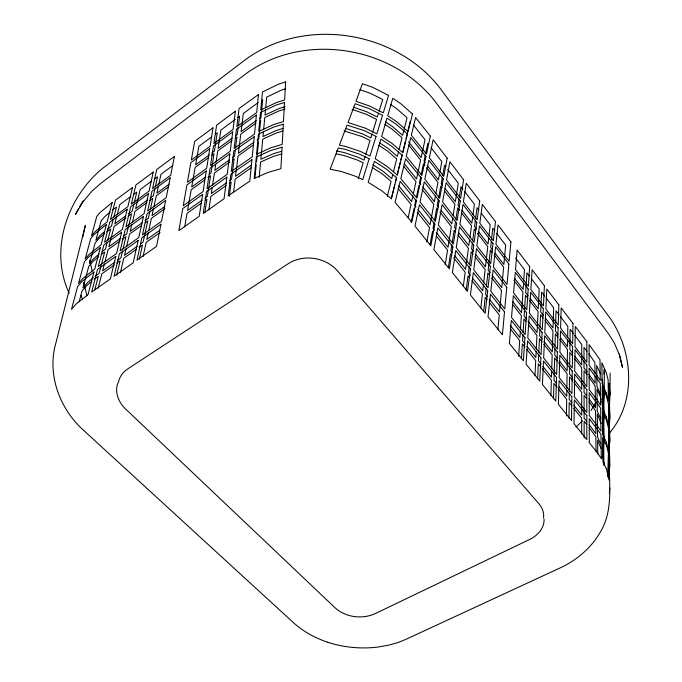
<?xml version="1.0" encoding="UTF-8"?>
<svg xmlns="http://www.w3.org/2000/svg" width="682" height="682" viewBox="0 0 682 682"><rect width="100%" height="100%" fill="white"/><g stroke="black" fill="none" stroke-linecap="round" stroke-linejoin="round"><path stroke-width="1.02" d="M581.695 433.863L581.695 418.219L573.792 408.313M603.195 408.441L604.252 395.236L604.32 369.192L603.937 374.111M608.293 477.946L609.87 465.192L609.358 459.395C608.779 483.495 613.664 509.769 600.569 531.67C591.584 547.493 577.262 559.862 560.885 567.569L405.509 639.537L398.075 642.495L388.587 645.181L378.016 647.048C348.536 650.654 316.866 643.152 294.223 623.382L82.658 429.472C59.129 407.913 46.657 373.276 56.129 342.108L85.386 225.299L82.573 237.549M609.324 407.299L610.058 394.844L610.117 373.114M609.307 409.345L609.145 424.716C610.714 410.999 608.438 397.231 609.043 383.437L610.058 394.844M568.984 418.075L569.18 402.533L571.814 405.841M569.299 393.292L569.223 399.447L571.848 402.747M569.325 391.238L569.513 376.856L572.727 380.94M569.649 366.78L569.555 373.932L572.752 378.007M569.675 364.734L569.828 352.483L572.334 355.706M566.444 415.977L566.699 399.43L558.388 389.013M566.844 390.198L566.751 396.344L559.104 386.745M566.878 388.143L567.1 373.787L558.584 362.952M567.629 339.542L567.518 346.669L560.519 337.624M567.663 337.505L567.833 326.303L560.374 316.55M553.469 398.808L553.912 383.403L557.109 387.41M554.918 348.681L554.739 355.049L557.347 358.382M554.978 346.55L555.353 333.805L557.902 337.096M555.617 324.675L555.429 331.051L557.978 334.333M555.677 322.543L556.018 310.856L559.129 314.922M601.712 458.901L601.771 456.829M603.135 410.504L602.615 428.049L604.192 414.809M607.73 475.363L608.378 453.53L609.938 440.521L609.273 432.806C608.088 447.366 611.745 462.302 607.892 476.582M550.894 395.611L551.38 380.224L542.233 368.757M551.678 370.786L551.474 377.172L543.008 366.541M551.747 368.655L552.181 354.819L543.921 344.308M537.629 378.74L538.311 363.847L540.928 367.121M538.737 354.478L538.448 360.812L541.056 364.086M538.84 352.372L539.471 338.647L542.011 341.878M539.888 329.466L539.598 335.774L542.139 338.997M539.991 327.36L540.57 314.743L543.17 318.102M544.091 519.164C544.432 528.269 537.416 535.805 529.607 539.462L375.245 613.612C362.415 619.409 346.013 617.551 335.399 608.088L125.684 409.089C118.753 402.67 114.431 392.38 117.833 383.113M534.995 375.475L535.72 360.599L526.811 349.44M536.18 351.247L535.864 357.573L526.99 346.43M536.282 349.141L536.947 335.442L528.507 324.7M521.415 358.604L522.361 343.856L524.901 347.044M522.958 334.589L522.548 340.855L525.089 344.043M523.085 332.501L523.955 318.912L525.907 321.393M518.652 356.311L519.71 340.54L510.605 329.125M520.332 331.282L519.914 337.539L510.187 325.331M520.468 329.201L521.38 315.638L512.532 304.385M523.563 283.132L523.145 289.356L514.782 278.546M523.708 281.061L524.467 269.646L515.669 258.154M603.382 427.588L603.92 414.451M603.894 464.672L603.655 435.653L604.124 440.887L602.556 453.743M609.384 492.916L609.81 488.082M259.186 177.346L260.584 162.035L273.184 156.485L281.768 153.962M497.928 329.432L499.258 314.905L489.045 302.1M263.482 131.259L262.988 136.536L276.457 130.407L283.141 128.404M263.687 129.154L264.778 117.543L278.895 110.953L284.931 109.129M265.511 109.802L265.008 115.079L279.211 108.438L285.136 106.639M265.707 107.688L266.705 97.117L281.513 90.041L285.315 88.873M254.915 177.942L256.236 164.694M256.509 161.924L258.521 141.762M260.669 120.117L258.776 139.154L257.131 140.177M262.706 99.666L260.916 117.662L259.365 118.634M483.64 311.683L485.209 297.301L487.127 299.696M486.198 288.273L485.533 294.377L487.442 296.772M486.419 286.235L487.869 273.013L489.812 275.494M491.33 241.351L490.665 247.404L492.557 249.842M491.552 239.331L492.762 228.231L494.697 230.763M480.801 308.162L482.421 293.806L471.97 280.703M483.444 284.795L482.754 290.89L472.336 277.813M483.674 282.766L485.166 269.569L475.022 256.671M488.73 237.984L488.048 244.02L478.406 231.565M488.96 235.972L490.213 224.898L481.432 213.423M233.534 192.477L235.196 179.119L251.002 167.891M229.314 196.39L231.164 181.983L229.476 183.185M235.264 150.1L234.489 156.178L232.775 157.414M235.529 148.079L236.961 136.937L235.29 138.156M238.197 127.364L237.285 134.439L235.614 135.658M238.453 125.343L239.621 116.238L237.924 117.492M466.181 289.986L468.048 275.792L469.361 277.429M469.267 266.585L468.432 272.902L470.384 275.358M469.548 264.48L471.211 251.828L473.112 254.25M472.404 242.809L471.577 249.101L473.47 251.522M472.677 240.712L474.203 229.161L475.499 230.831M475.38 220.286L474.544 226.586L476.471 229.075M475.652 218.189L477.042 207.686L478.917 210.15M463.274 286.389L465.201 272.22L453.692 257.787M469.668 239.314L468.815 245.588L458.483 232.417M469.958 237.217L471.518 225.699L461.45 212.716M472.72 216.842L471.867 223.125L461.833 210.158M473.01 214.745L474.425 204.276L464.817 191.727M208.828 209.886L210.866 196.399L226.092 185.589M212.221 187.422L211.292 193.586L226.467 182.793M212.528 185.368L214.395 173.032L229.851 161.907M215.717 164.243L214.796 170.381L229.348 159.886M216.024 162.205L217.729 150.961L231.94 140.594M204.83 212.707L206.927 199.195L205.197 200.423M448.364 267.404L450.495 253.781L451.774 255.383M451.91 244.71L450.938 250.942L452.209 252.536M452.234 242.63L454.178 230.166L455.482 231.82M455.567 221.283L454.604 227.481L455.891 229.126M455.891 219.212L457.673 207.84L459.557 210.278M459.037 199.101L458.065 205.299L459.327 206.919M459.361 197.038L460.972 186.706L462.899 189.212M445.227 264.761L447.571 250.123L436.446 236.177M452.771 217.703L451.782 223.892L441.032 210.201M453.104 215.64L454.928 204.302L444.63 191.028M184.669 226.91L187.073 213.304L201.744 202.878M430.069 244.676L432.516 231.258M434.144 222.323L433.027 228.453L434.332 230.09M434.519 220.277L436.761 208.01L438.032 209.621M438.356 199.263L437.239 205.367L438.509 206.978M438.731 197.234L440.768 186.05L442.055 187.703M442.337 177.448L441.228 183.543L442.507 185.206M442.712 175.419L444.562 165.266L445.815 166.894M426.838 241.922L429.532 227.515L417.324 212.213M435.5 195.606L434.357 201.693L422.712 186.859M435.875 193.577L437.963 182.426L426.634 167.815M439.566 173.859L438.424 179.937L427.137 165.351M439.941 171.83L441.834 161.702L430.981 147.525M411.118 222.4L414.11 208.189M415.969 199.408L414.69 205.435L415.977 207.047M416.387 197.396L418.936 185.334M420.743 176.74L419.481 182.742L420.777 184.387M421.169 174.745L423.488 163.757L424.741 165.385M425.261 155.317L423.999 161.302L425.253 162.921M425.687 153.322L427.785 143.348M408.211 217.515L411.058 204.353L398.083 188.513M412.942 195.598L411.647 201.608L398.714 185.794M413.377 193.594L415.969 181.565L403.753 166.374M143.101 256.526L146.178 242.34L160.074 232.477M148.335 232.443L146.809 239.459L159.793 230.226M148.77 230.431L151.387 218.393L164.925 208.649M153.493 208.692L151.975 215.665L164.635 206.544M153.927 206.697L156.314 195.725L168.693 186.706M158.386 186.186L156.869 193.142L169.213 184.131M158.821 184.191L160.978 174.242L172.793 165.53M139.341 259.177L142.478 244.974L139.077 247.387M149.921 211.275L148.378 218.266L145.07 220.653M150.364 209.28L152.785 198.3L149.401 200.764M154.899 188.735L153.356 195.708L149.98 198.181M155.343 186.74L157.542 176.783L154.234 179.221M120.373 272.536L123.783 258.256L136.528 249.203M126.17 248.274L124.474 255.349L137.184 246.304M126.647 246.253L129.546 234.122L141.148 225.768M131.882 224.335L130.202 231.368L142.589 222.434M132.359 222.323L135.002 211.267L146.86 202.622M116.699 275.127L120.16 260.831L116.835 263.192M122.572 250.84L120.859 257.924L117.543 260.277M123.067 248.811L126.008 236.663L122.607 239.118M133.877 204.14L132.18 211.173L128.864 213.594M134.363 202.128L136.801 192.077L133.391 194.592M391.383 198.863L394.776 184.89M395.432 182.188L396.626 177.252M397.103 175.274L400.215 162.444M400.837 159.895L402.09 154.72M402.593 152.649L405.355 141.268M405.943 138.855L410.214 121.243M387.308 196.305L391.067 181.344L382.466 174.089L372.253 167.482M392.738 174.694L391.741 178.641L383.054 171.301L372.824 164.669M393.48 171.736L396.702 158.915L387.367 150.935L378.715 145.275M398.569 151.464L397.342 156.366L387.922 148.301L379.388 142.709M399.064 149.511L402.022 137.747L391.988 129.077L384.895 124.38M602.598 450.811L604.133 438.074L603.579 414.647M98.14 288.205L101.865 273.823L114.337 264.966M104.465 263.772L102.615 270.899L115.053 262.05M104.985 261.735L108.148 249.518L120.058 240.951M116.622 216.782L114.789 223.867L125.556 216.006M117.151 214.762L119.768 204.643L130.842 196.476M94.807 289.714L98.31 276.346L94.244 279.236M107.27 242.144L105.412 249.245L102.147 251.598M107.807 240.115L110.731 228.956L106.639 231.94M113.272 219.237L111.413 226.33L107.321 229.314M113.809 217.208L116.46 207.081L112.36 210.107M79.163 301.691L82.13 290.779L87.015 285.238L91.831 281.231M358.28 178.718L363.182 162.819L357.598 160.125L343.856 155.445L336.107 153.808M365.228 156.195L364.018 160.125L358.144 157.286L344.367 152.589L336.337 150.901M365.833 154.234L370.079 140.475L362.082 136.571L344.043 130.91M372.065 134.039L370.863 137.943L362.594 133.894L345.731 128.472M372.662 132.086L376.583 119.401L366.319 114.337L352.108 109.401M378.519 113.11L377.317 117.006L366.797 111.805L353.515 107.193M379.124 111.157L382.721 99.478L370.326 93.298L359.823 89.632M78.541 208.709L75.387 214.549L82.667 202.29L91.959 191.122L100.962 183.194L246.117 73.63C303.78 31.679 392.244 45.694 435.491 101.933L608.395 333.592L614.226 342.816L619.418 354.921L622.487 367.436L619.324 353.924M79.504 207.004L83.119 200.909M590.944 410.564L595.65 402.636M608.728 433.965C636.596 402.073 633.237 353.063 610.884 319.27L440.589 88.899C396.242 30.579 304.735 16.053 245.392 59.666L101.959 168.88C66.921 198.095 49.13 250.345 69.163 293.183M576.009 427.043L582.351 420.913M110.075 212.076L104.73 216.663L101.158 220.849L95.872 240.294L99.811 235.716L104.32 231.88M104.389 233.858L99.137 238.325L95.148 242.954L89.572 263.431L93.946 258.401L99.12 254.054M98.396 256.807L93.238 261.146L88.813 266.227L82.931 287.83L87.765 282.339L93.4 277.651M151.754 181.054L140.168 189.596L135.616 208.658L147.448 200.031M211.403 137.056L198.88 146.289L195.606 164.874L209.263 154.899M215.572 133.979L217.243 132.743L214.387 151.157L211.821 153.032M235.367 119.376L220.883 130.057L218.104 148.446L232.281 138.096M258.265 102.488L243.338 113.493L241.078 131.669L256.253 120.595M125.735 218.018L114.116 226.492L108.864 246.756L120.74 238.197M128.225 216.203L131.549 213.781L126.673 233.917L123.28 236.364M208.854 157.423L195.154 167.414L191.702 187.03L205.947 176.757M211.42 155.547L213.995 153.68L210.968 173.134L209.297 174.345M255.98 123.067L240.772 134.158L238.393 153.365L253.849 142.214M101.422 254.36L104.687 252.016L99.078 273.422L95.011 276.312M145.283 222.784L147.772 220.994L143.118 242.093L140.569 243.9M204.677 180.031L191.224 189.715L187.567 210.465L202.196 200.056M208.036 177.61L210.559 175.794L207.362 196.382L204.779 198.215M232.426 160.048L234.148 158.812L231.53 179.187L229.843 180.389M253.559 144.84L238.061 155.99L235.537 176.331L251.308 165.121M282.919 131.038L276.125 133.067L262.74 139.145L260.839 159.273L273.542 153.663L281.632 151.285M327.616 642.222L328.289 642.418M385.535 121.959L392.517 126.588L402.619 135.343L407.043 117.747L396.37 108.404L390.488 104.474M404.349 163.799L416.532 178.982L420.615 160.057L408.723 145.044M408.612 141.865L421.144 157.61L425.005 139.716L413.411 124.891M417.896 209.451L430.052 224.719L433.863 204.327L422.184 189.468M436.292 232.553L448.031 247.293L451.356 226.569L439.933 212.042M454.758 255.741L465.593 269.339L468.449 248.316L458.074 235.12M489.352 299.168L499.531 311.955L501.509 290.362L491.765 277.975M556.555 383.54L554.006 380.343L554.654 357.956L557.271 361.29M573.818 405.219L581.695 415.116L581.703 392.363L574.005 382.568M586.656 421.348L584.116 418.151L584.073 395.372L586.58 398.561M589.197 424.536L595.821 433.752L595.522 410.811L589.086 401.749M586.673 424.451L584.124 421.263L584.159 437.972M589.214 427.648L595.863 436.881L596.059 451.586M475.993 254.736L485.473 266.815L487.758 246.637L477.434 233.321M490.111 272.723L488.167 270.251L490.384 250.021L492.276 252.468M492.054 275.196L501.764 287.574L503.64 267.122L494.169 254.906M512.753 301.563L521.577 312.799L522.966 292.041L513.93 280.387M526.726 319.372L524.143 316.073L525.472 295.272L527.996 298.537M528.021 321.026L537.092 332.569L538.115 311.58L529.266 300.165M544.04 341.426L552.275 351.921L552.949 330.71L545.131 320.625M559.308 360.88L567.143 370.863L567.475 349.44L559.82 339.568M574.031 379.635L581.703 389.413L581.712 367.803L574.832 358.928M586.563 395.603L584.065 392.423L584.048 385.202M589.069 398.791L595.48 407.836L595.19 386.038L588.958 377.146M445.073 188.513L455.329 201.77L458.304 183.219L447.682 169.341M495.072 253.099L503.887 264.471L505.66 245.077L496.632 233.287M528.166 295.835L525.643 292.578L526.905 272.834L529.368 276.048M530.05 298.273L538.243 308.852L539.223 288.921L531.218 278.461M543.29 315.374L540.69 312.015L541.61 292.041L544.782 296.184M545.242 317.889L553.034 327.957L553.673 307.795L546.052 297.846M572.36 352.918L569.871 349.695L570.135 329.304L573.349 333.507M574.858 356.14L581.712 364.998L581.72 344.444L574.636 335.186M587.091 371.946L584.014 367.965L583.997 360.761M588.941 374.333L595.156 383.216L595.062 375.953M587.108 374.759L584.022 370.778L584.048 383.148M587.014 351.349L583.971 347.377L583.997 358.706M588.839 353.736L594.883 362.466L595.036 373.881M600.672 443.76L597.56 437.043L597.279 414.051L601.183 423.386M600.672 418.569L597.244 411.067L596.98 389.209L600.663 397.393M600.663 394.639L596.946 386.37L596.69 365.561L600.663 374.495M80.996 295.289L82.522 299.253M86.955 295.698L83.605 282.365M602.445 450.291L603.382 455.116L603.306 431.8L602.47 428.202M601.174 448.662L597.603 440.18L597.764 453.871M602.436 453.308L603.391 458.295L603.417 464.433M602.47 425.338L603.297 428.782L603.101 406.66L601.746 401.51M601.737 398.706L603.067 403.795L602.811 382.764L601.856 379.09M89.717 260.098L92.164 271.035M604.056 465.533L603.749 462.183L603.758 464.229M603.741 412.431L603.561 410.419L603.57 412.533M603.732 389.328L604.252 395.236M604.099 413.769L603.485 389.55M543.511 518.039A30.869 22.736 -2.4 0 0 538.942 503.81L337.547 270.942A34.859 29.735 10.4 0 0 288.162 263.746L127.892 368.817A32.762 25.379 17.5 0 0 118.378 382.585M586.818 415.568L586.81 439.6L574.014 423.701L574.321 399.822L586.818 415.568M586.827 389.652L586.818 412.457L574.363 396.736L574.662 374.094L586.827 389.652M586.835 365.041L586.827 386.703L574.696 371.161L574.977 349.661L586.835 365.041M586.844 341.631L586.835 362.236L575.011 346.874L575.276 326.439L586.844 341.631M609.12 427.648L608.472 450.418C611.464 436.301 608.02 421.808 609.179 407.512L609.998 417.103L609.12 427.648M571.848 396.702L571.482 420.547L558.396 404.298L559.078 380.624L571.848 396.702M572.249 371.008L571.9 393.616L559.172 377.555L559.82 355.117L572.249 371.008M572.624 346.618L572.292 368.084L559.905 352.21L560.519 330.923L572.624 346.618M572.982 323.43L572.667 343.839L560.595 328.161L561.184 307.932L572.982 323.43M556.555 377.436L555.804 401.076L542.429 384.452L543.503 360.991L556.555 377.436M557.356 351.972L556.648 374.375L543.639 357.956L544.662 335.74L557.356 351.972M558.115 327.812L557.45 349.073L544.79 332.859L545.753 311.793L558.115 327.812M558.839 304.863L558.208 325.058L545.881 309.057L546.802 289.04L558.839 304.863M540.911 357.735L539.777 381.153L526.095 364.154L527.578 340.932L540.911 357.735M542.139 332.526L541.065 354.7L527.766 337.922L529.172 315.937L542.139 332.526M543.307 308.614L542.284 329.653L529.351 313.089L530.681 292.254L543.307 308.614M544.415 285.911L543.443 305.886L530.86 289.552L532.122 269.765L544.415 285.911M282.058 147.227L280.882 168.718L267.634 172.563L254.258 178.428L256.296 157.022L270.387 150.662L282.058 147.227M283.32 124.201L282.212 144.448L270.745 147.841L256.56 154.26L258.469 134.09L273.346 127.193L283.32 124.201M284.505 102.488L283.456 121.592L273.678 124.525L258.717 131.49L260.524 112.453L276.133 105.037L284.505 102.488M285.63 81.951L284.641 100.015L276.449 102.513L260.763 109.99L262.468 91.993L278.767 84.074L285.63 81.951M524.935 337.599L523.375 360.787L509.377 343.387L511.287 320.412L524.935 337.599M526.598 312.654L525.131 334.598L511.534 317.437L513.341 295.707L526.598 312.654M528.183 289.006L526.794 309.807L513.58 292.885L515.294 272.297L528.183 289.006M529.684 266.568L528.362 286.312L515.515 269.629L517.135 250.089L529.684 266.568M504.51 311.87L502.421 334.743L488.014 316.84L490.477 294.198L504.51 311.87M506.76 287.284L504.782 308.912L490.801 291.265L493.137 269.859L506.76 287.284M508.883 263.994L507.016 284.479L493.436 267.097L495.644 246.833L508.883 263.994M510.903 241.905L509.13 261.342L495.933 244.207L498.031 224.992L510.903 241.905M251.948 159.699L249.8 181.139L228.206 195.836L230.9 174.217L251.948 159.699M254.241 136.724L252.221 156.928L231.249 171.429L233.79 151.054L254.241 136.724M256.415 115.045L254.505 134.115L234.114 148.42L236.518 129.171L256.415 115.045M258.469 94.551L256.662 112.581L236.825 126.681L239.101 108.481L258.469 94.551M487.698 290.685L485.158 313.285L470.401 294.956L473.342 272.604L487.698 290.685M490.435 266.406L488.031 287.77L473.726 269.714L476.505 248.598L490.435 266.406M493.018 243.431L490.742 263.644L476.863 245.87L479.489 225.887L493.018 243.431M495.473 221.641L493.316 240.814L479.83 223.304L482.319 204.37L495.473 221.641M226.867 177.098L224.071 198.743L203.253 213.423L206.561 191.599L226.867 177.098M229.868 153.885L227.234 174.302L206.987 188.778L210.107 168.19L229.868 153.885M232.707 131.967L230.209 151.251L210.508 165.53L213.457 146.067L232.707 131.967M235.384 111.234L233.022 129.469L213.841 143.552L216.629 125.13L235.384 111.234M470.495 269.015L467.477 291.325L452.371 272.561L455.806 250.516L470.495 269.015M473.743 245.068L470.887 266.133L456.249 247.66L459.498 226.85L473.743 245.068M476.812 222.409L474.109 242.34L459.915 224.165L462.976 204.481L476.812 222.409M479.719 200.951L477.161 219.834L463.376 201.94L466.275 183.305L479.719 200.951M202.622 194.413L199.212 216.271L178.863 230.618L182.75 208.598L202.622 194.413M206.271 170.96L203.057 191.591L183.253 205.751L186.928 184.958L206.271 170.96M209.724 148.804L206.689 168.292L187.405 182.273L190.883 162.614L209.724 148.804M212.989 127.832L210.116 146.28L191.327 160.065L194.617 141.447L212.989 127.832M452.891 246.841L449.378 268.836L433.905 249.612L437.853 227.899L452.891 246.841M456.667 223.244L453.351 244.003L438.364 225.086L442.098 204.609L456.667 223.244M460.239 200.934L457.102 220.559L442.575 201.957L446.096 182.606L460.239 200.934M463.615 179.809L460.64 198.394L446.557 180.099L449.89 161.779L463.615 179.809M434.869 224.139L430.836 245.793L414.98 226.1L419.473 204.736L434.869 224.139M439.199 200.909L435.397 221.335L420.052 201.974L424.289 181.838L439.199 200.909M443.291 178.965L439.694 198.266L424.835 179.238L428.833 160.227L443.291 178.965M447.17 158.207L443.76 176.468L429.353 157.764L433.138 139.784L447.17 158.207M160.961 224.156L156.545 246.347L136.988 260.132L141.847 237.796L160.961 224.156M165.7 200.32L161.532 221.283L142.478 234.906L147.073 213.798L165.7 200.32M170.185 177.772L166.238 197.61L147.67 211.062L152.018 191.088L170.185 177.772M174.43 156.417L170.696 175.206L152.58 188.496L156.707 169.554L174.43 156.417M416.421 200.883L411.834 222.187L395.083 202.332L400.163 181.335L416.421 200.883M421.331 178.062L417.009 198.138L400.82 178.624L405.602 158.846L421.331 178.062M425.969 156.51L421.885 175.462L406.225 156.297L410.735 137.628L425.969 156.51M430.351 136.127L426.497 154.055L411.323 135.215L415.594 117.577L430.351 136.127M138.148 240.439L133.195 262.8L114.073 276.287L119.452 253.789L138.148 240.439M143.459 216.416L138.787 237.549L120.143 250.882L125.224 229.604L143.459 216.416M148.497 193.671L144.064 213.679L125.889 226.85L130.697 206.706L148.497 193.671M153.262 172.103L149.068 191.079L131.328 204.097L135.889 184.984L153.262 172.103M115.821 256.381L110.365 278.895L91.652 292.084L97.517 269.441L115.821 256.381M121.686 232.17L116.528 253.465L98.276 266.517L103.835 245.085L121.686 232.17M127.244 209.238L122.359 229.408L104.551 242.315L109.811 222.008L127.244 209.238M132.521 187.49L127.884 206.62L110.493 219.382L115.48 200.116L132.521 187.49M412.482 114.022L408.1 131.626L396.694 121.711L387.708 115.735L392.789 98.276L400.547 103.494L412.482 114.022M396.549 177.712L391.298 198.692L382.065 190.969L368.212 182.307L374.427 161.395L386.643 169.315L396.549 177.712M402.184 155.24L397.231 175.001L387.231 166.519L375.211 158.71L380.906 139.128L391.545 146.11L402.184 155.24M407.495 134.039L402.823 152.691L392.099 143.476L381.639 136.596L387.018 118.122L396.174 124.209L407.495 134.039M93.971 271.982L88.029 294.641L76.333 303.788L71.482 309.27L77.705 286.406L82.138 281.351L93.971 271.982M100.365 247.6L94.738 269.049L82.889 278.444L78.515 283.448L84.406 261.803L88.379 257.216L100.365 247.6M106.426 224.489L101.089 244.821L89.086 254.463L85.173 258.998L90.766 238.47L94.295 234.344L106.426 224.489M112.172 202.563L107.117 221.855L94.969 231.744L91.49 235.81L96.793 216.322L99.904 212.648L112.172 202.563M388.527 95.42L383.293 112.854L369.431 105.983L356.004 101.311L362.406 83.741L372.952 87.432L388.527 95.42M369.167 158.77L362.73 179.673L356.021 176.459L341.622 171.583L330.173 169.179L338.332 147.9L345.586 149.435L360.215 154.43L369.167 158.77M376.055 136.383L369.994 156.067L360.752 151.583L346.106 146.579L339.38 145.155L347.061 125.104L364.708 130.816L376.055 136.383M382.551 115.258L376.839 133.834L365.211 128.131L348.059 122.513L355.126 103.715L368.945 108.523L382.551 115.258M597.125 452.413L589.291 442.678L589.239 418.62L600.97 434.289L601.285 458.5L597.125 452.413M596.946 425.227L589.239 415.5L589.188 392.679L600.629 408.168L600.927 431.143L596.946 425.227M596.776 399.439L589.188 389.712L589.137 368.024L600.305 383.344L600.586 405.185L596.776 399.439M596.614 374.921L589.137 365.211L589.095 344.581L599.99 359.721L600.262 380.505L596.614 374.921M606.349 468.832L603.084 461.825L602.786 437.554L606.349 445.295L608.992 455.167L609.094 480.085L606.349 468.832M606.349 442.243L602.752 434.408L602.47 411.365L606.349 419.916L608.745 429.038L609.009 452.302L606.349 442.243M606.349 417.017L602.436 408.373L602.172 386.472L606.341 395.807L608.438 403.889L608.711 426.02L606.349 417.017M606.341 393.062L602.138 383.625L601.891 362.773L606.341 372.883L608.148 379.942L608.404 401.016L606.341 393.062"/></g></svg>
